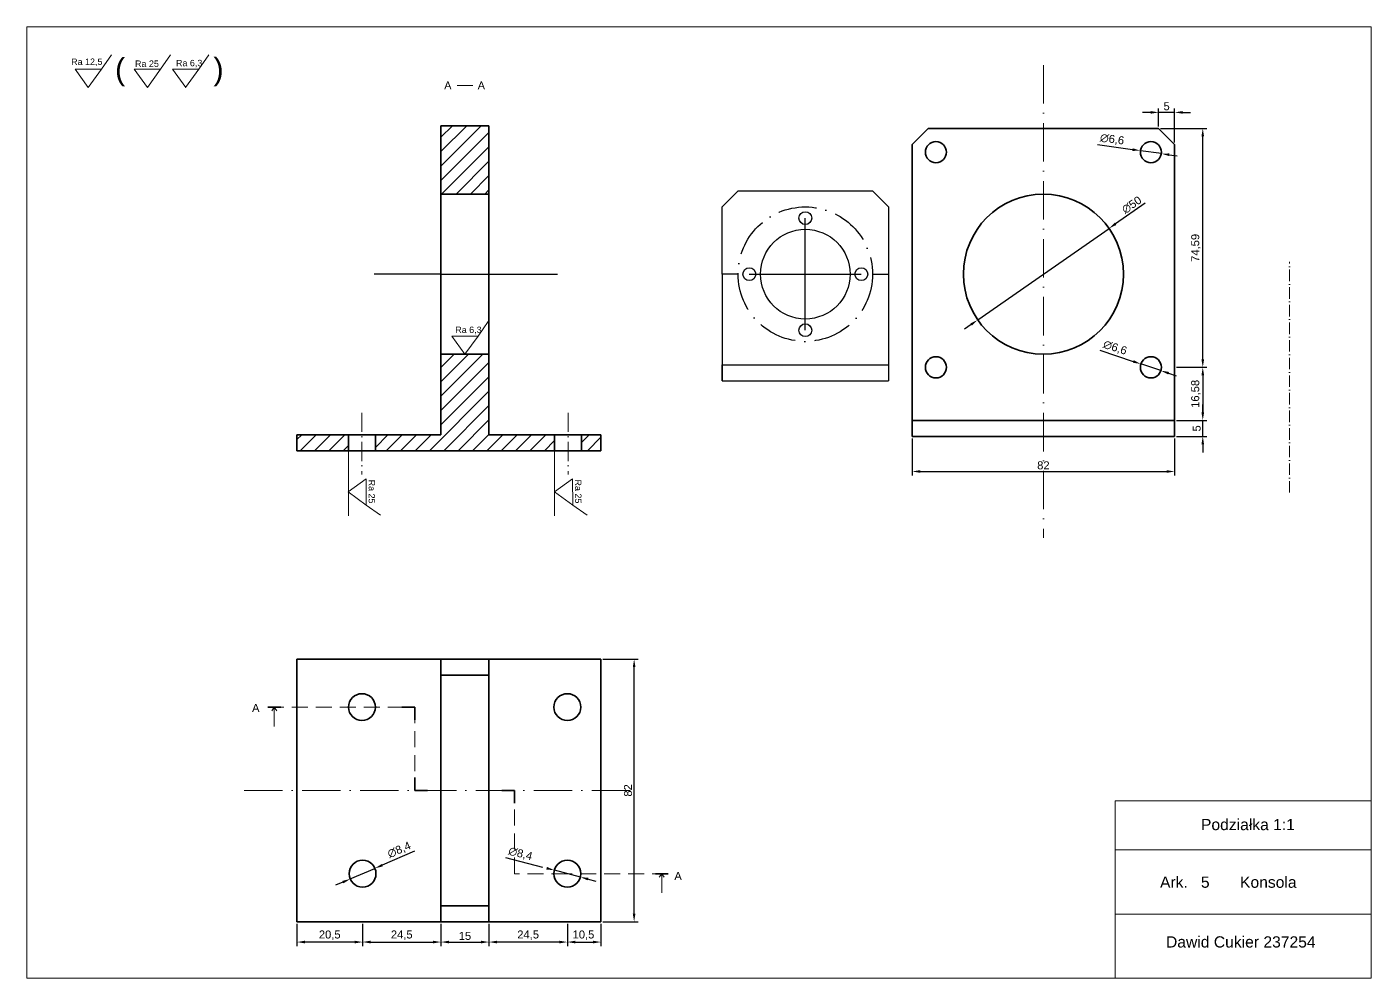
# Model space of a CAD drawing. Header units: millimetres. Extents: x -29 to 3384, y -388 to 1226.
# Drawn here: x 1588.9 to 2008.9, y 316.1 to 613.1 of the extents above; entities that cross this region are included whole.
import ezdxf

# ---------------------------------------------------------------- set-up
doc = ezdxf.new("R2010")
doc.units = ezdxf.units.MM
doc.linetypes.add('ACAD_ISO10W100', pattern=[18, 12, -3, 0, -3])
doc.linetypes.add('GESTRICHELT', pattern=[0.75, 0.5, -0.25])
for name, color, linetype in [('konslola', 7, 'Continuous'), ('miary', 7, 'Continuous'), ('rama', 7, 'Continuous'), ('wymiary', 7, 'Continuous')]:
    doc.layers.add(name, color=color, linetype=linetype)
doc.styles.get("Standard").update_dxf_attribs({"font": 'arial.ttf'})
doc.dimstyles.new('ISO-25', dxfattribs={"dimtxt": 2.5, "dimasz": 2.5, "dimexe": 1.25, "dimexo": 0.625, "dimtad": 1, "dimtxsty": 'Standard', "dimcen": 2.5, "dimadec": 0, "dimazin": 0, "dimtfac": 1, "dimtmove": 0, "dimatfit": 3, "dimfxl": 1, "dimarcsym": 0})

# ---------------------------------------------------------------- blocks, each defined once
blk = doc.blocks.new('*D161')
at = {"layer": 'Defpoints', "color": 0, "linetype": 'ACAD_ISO10W100', "transparency": 16777216}
for p in [(1697.62, 350.34), (1689.91, 347.02)]:
    blk.add_point(p, dxfattribs=at)
at = {"layer": 'konslola', "color": 0, "linetype": 'ACAD_ISO10W100', "lineweight": -2, "transparency": 16777216}
for p, q in [((1710.03, 355.69), (1699.92, 351.33)), ((1689.91, 347.02), (1697.62, 350.34)), ((1687.61, 346.03), (1685.32, 345.04))]:
    blk.add_line(p, q, dxfattribs=at)
at = {"layer": 'konslola', "color": 0, "linetype": 'ACAD_ISO10W100', "transparency": 16777216}
for points in [[(1699.75, 351.71), (1700.08, 350.95), (1697.62, 350.34)], [(1687.45, 346.41), (1687.78, 345.64), (1689.91, 347.02)]]:
    blk.add_solid(points, dxfattribs=at)
at = {"layer": 'konslola', "color": 0, "linetype": 'ACAD_ISO10W100', "lineweight": 18, "transparency": 16777216, "insert": (1705.26, 356), "char_height": 2.5, "attachment_point": 5, "rotation": 23.3173}
blk.add_mtext('∅8,4', dxfattribs=at)
blk = doc.blocks.new('*D162')
at = {"layer": 'Defpoints', "color": 0, "linetype": 'ACAD_ISO10W100', "transparency": 16777216}
for p in [(1753.7, 349.75), (1761.82, 347.61)]:
    blk.add_point(p, dxfattribs=at)
at = {"layer": 'konslola', "color": 0, "linetype": 'ACAD_ISO10W100', "lineweight": -2, "transparency": 16777216}
for p, q in [((1738.4, 353.78), (1751.28, 350.38)), ((1761.82, 347.61), (1753.7, 349.75)), ((1764.24, 346.97), (1766.66, 346.34))]:
    blk.add_line(p, q, dxfattribs=at)
at = {"layer": 'konslola', "color": 0, "linetype": 'ACAD_ISO10W100', "transparency": 16777216}
for points in [[(1751.39, 350.79), (1751.18, 349.98), (1753.7, 349.75)], [(1764.35, 347.38), (1764.13, 346.57), (1761.82, 347.61)]]:
    blk.add_solid(points, dxfattribs=at)
at = {"layer": 'konslola', "color": 0, "linetype": 'ACAD_ISO10W100', "lineweight": 18, "transparency": 16777216, "insert": (1743.07, 354.79), "char_height": 2.5, "attachment_point": 5, "rotation": 345.2547}
blk.add_mtext('∅8,4', dxfattribs=at)
blk = doc.blocks.new('*D163')
at = {"layer": 'Defpoints', "color": 0, "linetype": 'Continuous', "transparency": 16777216}
for p in [(1768.26, 415.68), (1778.62, 415.68), (1768.26, 333.68)]:
    blk.add_point(p, dxfattribs=at)
at = {"layer": 'konslola', "color": 0, "linetype": 'Continuous', "lineweight": -2, "transparency": 16777216}
for p, q in [((1768.89, 415.68), (1779.87, 415.68)), ((1778.62, 336.18), (1778.62, 413.18)), ((1768.89, 333.68), (1779.87, 333.68))]:
    blk.add_line(p, q, dxfattribs=at)
at = {"layer": 'konslola', "color": 0, "linetype": 'Continuous', "transparency": 16777216}
for points in [[(1778.2, 413.18), (1779.03, 413.18), (1778.62, 415.68)], [(1778.2, 336.18), (1779.03, 336.18), (1778.62, 333.68)]]:
    blk.add_solid(points, dxfattribs=at)
at = {"layer": 'konslola', "color": 0, "linetype": 'Continuous', "lineweight": 18, "transparency": 16777216, "insert": (1776.71, 374.68), "char_height": 2.5, "attachment_point": 5, "rotation": 90}
blk.add_mtext('82', dxfattribs=at)
blk = doc.blocks.new('*D164')
at = {"layer": 'Defpoints', "color": 0, "linetype": 'Continuous', "transparency": 16777216}
for p in [(1942.49, 586.38), (1942.49, 581.37), (1947.49, 576.37)]:
    blk.add_point(p, dxfattribs=at)
at = {"layer": 'konslola', "color": 0, "linetype": 'Continuous', "lineweight": -2, "transparency": 16777216}
for p, q in [((1939.99, 586.38), (1937.49, 586.38)), ((1942.49, 582), (1942.49, 587.63)), ((1947.49, 586.38), (1942.49, 586.38)), ((1947.49, 577), (1947.49, 587.63)), ((1949.99, 586.38), (1952.49, 586.38))]:
    blk.add_line(p, q, dxfattribs=at)
at = {"layer": 'konslola', "color": 0, "linetype": 'Continuous', "transparency": 16777216}
for points in [[(1939.99, 586.8), (1939.99, 585.96), (1942.49, 586.38)], [(1949.99, 586.8), (1949.99, 585.96), (1947.49, 586.38)]]:
    blk.add_solid(points, dxfattribs=at)
at = {"layer": 'konslola', "color": 0, "linetype": 'Continuous', "lineweight": 18, "transparency": 16777216, "insert": (1944.99, 588.28), "char_height": 2.5, "attachment_point": 5}
blk.add_mtext('5', dxfattribs=at)
blk = doc.blocks.new('*D158')
at = {"layer": 'Defpoints', "color": 0, "linetype": 'Continuous', "transparency": 16777216}
for p in [(1936.95, 507.83), (1943.21, 505.74)]:
    blk.add_point(p, dxfattribs=at)
at = {"layer": 'konslola', "color": 0, "linetype": 'Continuous', "lineweight": -2, "transparency": 16777216}
for p, q in [((1924.12, 512.1), (1934.58, 508.62)), ((1943.21, 505.74), (1936.95, 507.83)), ((1945.58, 504.95), (1947.96, 504.16))]:
    blk.add_line(p, q, dxfattribs=at)
at = {"layer": 'konslola', "color": 0, "linetype": 'Continuous', "transparency": 16777216}
for points in [[(1934.71, 509.01), (1934.45, 508.22), (1936.95, 507.83)], [(1945.72, 505.35), (1945.45, 504.56), (1943.21, 505.74)]]:
    blk.add_solid(points, dxfattribs=at)
at = {"layer": 'konslola', "color": 0, "linetype": 'Continuous', "lineweight": 18, "transparency": 16777216, "insert": (1928.85, 512.81), "char_height": 2.5, "attachment_point": 5, "rotation": 341.5764}
blk.add_mtext('∅6,6', dxfattribs=at)
blk = doc.blocks.new('*D159')
at = {"layer": 'Defpoints', "color": 0, "linetype": 'Continuous', "transparency": 16777216}
for p in [(1936.81, 574.42), (1943.35, 573.5)]:
    blk.add_point(p, dxfattribs=at)
at = {"layer": 'konslola', "color": 0, "linetype": 'Continuous', "lineweight": -2, "transparency": 16777216}
for p, q in [((1923.43, 576.31), (1934.34, 574.77)), ((1943.35, 573.5), (1936.81, 574.42)), ((1945.82, 573.15), (1948.3, 572.8))]:
    blk.add_line(p, q, dxfattribs=at)
at = {"layer": 'konslola', "color": 0, "linetype": 'Continuous', "transparency": 16777216}
for points in [[(1934.4, 575.18), (1934.28, 574.36), (1936.81, 574.42)], [(1945.88, 573.56), (1945.77, 572.74), (1943.35, 573.5)]]:
    blk.add_solid(points, dxfattribs=at)
at = {"layer": 'konslola', "color": 0, "linetype": 'Continuous', "lineweight": 18, "transparency": 16777216, "insert": (1927.95, 577.86), "char_height": 2.5, "attachment_point": 5, "rotation": 351.9755}
blk.add_mtext('∅6,6', dxfattribs=at)
blk = doc.blocks.new('*D160')
at = {"layer": 'Defpoints', "color": 0, "linetype": 'Continuous', "transparency": 16777216}
for p in [(1927.01, 550.16), (1885.98, 521.58)]:
    blk.add_point(p, dxfattribs=at)
at = {"layer": 'konslola', "color": 0, "linetype": 'Continuous', "lineweight": -2, "transparency": 16777216}
for p, q in [((1938.3, 558.02), (1929.06, 551.59)), ((1885.98, 521.58), (1927.01, 550.16)), ((1883.93, 520.15), (1881.88, 518.72))]:
    blk.add_line(p, q, dxfattribs=at)
at = {"layer": 'konslola', "color": 0, "linetype": 'Continuous', "transparency": 16777216}
for points in [[(1928.82, 551.93), (1929.3, 551.24), (1927.01, 550.16)], [(1883.69, 520.49), (1884.17, 519.81), (1885.98, 521.58)]]:
    blk.add_solid(points, dxfattribs=at)
at = {"layer": 'konslola', "color": 0, "linetype": 'Continuous', "lineweight": 18, "transparency": 16777216, "insert": (1934.08, 557.49), "char_height": 2.5, "attachment_point": 5, "rotation": 34.8568}
blk.add_mtext('∅50', dxfattribs=at)
blk = doc.blocks.new('*D165')
at = {"layer": 'Defpoints', "color": 0, "linetype": 'Continuous', "transparency": 16777216}
for p in [(1757.76, 333.68), (1768.26, 333.68), (1768.26, 327.33)]:
    blk.add_point(p, dxfattribs=at)
at = {"layer": 'wymiary', "color": 0, "linetype": 'Continuous', "lineweight": -2, "transparency": 16777216}
for p, q in [((1757.76, 333.05), (1757.76, 326.08)), ((1768.26, 333.05), (1768.26, 326.08)), ((1760.26, 327.33), (1765.76, 327.33))]:
    blk.add_line(p, q, dxfattribs=at)
at = {"layer": 'wymiary', "color": 0, "linetype": 'Continuous', "transparency": 16777216}
for points in [[(1760.26, 327.75), (1760.26, 326.91), (1757.76, 327.33)], [(1765.76, 327.75), (1765.76, 326.91), (1768.26, 327.33)]]:
    blk.add_solid(points, dxfattribs=at)
at = {"layer": 'wymiary', "color": 0, "linetype": 'Continuous', "lineweight": 18, "transparency": 16777216, "insert": (1762.79, 329.46), "char_height": 2.5, "attachment_point": 5}
blk.add_mtext('10,5', dxfattribs=at)
blk = doc.blocks.new('*D166')
at = {"layer": 'Defpoints', "color": 0, "linetype": 'Continuous', "transparency": 16777216}
for p in [(1718.26, 333.68), (1733.26, 333.68), (1733.26, 327.33)]:
    blk.add_point(p, dxfattribs=at)
at = {"layer": 'wymiary', "color": 0, "linetype": 'Continuous', "lineweight": -2, "transparency": 16777216}
for p, q in [((1718.26, 333.05), (1718.26, 326.08)), ((1733.26, 333.05), (1733.26, 326.08)), ((1720.76, 327.33), (1730.76, 327.33))]:
    blk.add_line(p, q, dxfattribs=at)
at = {"layer": 'wymiary', "color": 0, "linetype": 'Continuous', "transparency": 16777216}
for points in [[(1720.76, 327.75), (1720.76, 326.91), (1718.26, 327.33)], [(1730.76, 327.75), (1730.76, 326.91), (1733.26, 327.33)]]:
    blk.add_solid(points, dxfattribs=at)
at = {"layer": 'wymiary', "color": 0, "linetype": 'Continuous', "lineweight": 18, "transparency": 16777216, "insert": (1725.76, 329.23), "char_height": 2.5, "attachment_point": 5}
blk.add_mtext('15', dxfattribs=at)
blk = doc.blocks.new('*D167')
at = {"layer": 'Defpoints', "color": 0, "linetype": 'Continuous', "transparency": 16777216}
for p in [(1733.26, 333.68), (1757.76, 333.68), (1733.26, 327.33)]:
    blk.add_point(p, dxfattribs=at)
at = {"layer": 'wymiary', "color": 0, "linetype": 'Continuous', "lineweight": -2, "transparency": 16777216}
for p, q in [((1733.26, 333.05), (1733.26, 326.08)), ((1757.76, 333.05), (1757.76, 326.08)), ((1755.26, 327.33), (1735.76, 327.33))]:
    blk.add_line(p, q, dxfattribs=at)
at = {"layer": 'wymiary', "color": 0, "linetype": 'Continuous', "transparency": 16777216}
for points in [[(1735.76, 327.75), (1735.76, 326.91), (1733.26, 327.33)], [(1755.26, 327.75), (1755.26, 326.91), (1757.76, 327.33)]]:
    blk.add_solid(points, dxfattribs=at)
at = {"layer": 'wymiary', "color": 0, "linetype": 'Continuous', "lineweight": 18, "transparency": 16777216, "insert": (1745.51, 329.46), "char_height": 2.5, "attachment_point": 5}
blk.add_mtext('24,5', dxfattribs=at)
blk = doc.blocks.new('*D168')
at = {"layer": 'Defpoints', "color": 0, "linetype": 'Continuous', "transparency": 16777216}
for p in [(1947.49, 506.78), (1947.49, 490.21), (1956.29, 490.21)]:
    blk.add_point(p, dxfattribs=at)
at = {"layer": 'konslola', "color": 0, "linetype": 'Continuous', "lineweight": -2, "transparency": 16777216}
for p, q in [((1948.12, 506.78), (1957.54, 506.78)), ((1956.29, 504.28), (1956.29, 492.71)), ((1948.12, 490.21), (1957.54, 490.21))]:
    blk.add_line(p, q, dxfattribs=at)
at = {"layer": 'konslola', "color": 0, "linetype": 'Continuous', "transparency": 16777216}
for points in [[(1955.87, 504.28), (1956.7, 504.28), (1956.29, 506.78)], [(1955.87, 492.71), (1956.7, 492.71), (1956.29, 490.21)]]:
    blk.add_solid(points, dxfattribs=at)
at = {"layer": 'konslola', "color": 0, "linetype": 'Continuous', "lineweight": 18, "transparency": 16777216, "insert": (1954.16, 498.5), "char_height": 2.5, "attachment_point": 5, "rotation": 90}
blk.add_mtext('16,58', dxfattribs=at)
blk = doc.blocks.new('*D169')
at = {"layer": 'Defpoints', "color": 0, "linetype": 'Continuous', "transparency": 16777216}
for p in [(1942.49, 581.37), (1956.29, 581.37), (1956.29, 506.78)]:
    blk.add_point(p, dxfattribs=at)
at = {"layer": 'konslola', "color": 0, "linetype": 'Continuous', "lineweight": -2, "transparency": 16777216}
for p, q in [((1943.12, 581.37), (1957.54, 581.37)), ((1956.29, 509.28), (1956.29, 578.87)), ((1956.91, 506.78), (1957.54, 506.78))]:
    blk.add_line(p, q, dxfattribs=at)
at = {"layer": 'konslola', "color": 0, "linetype": 'Continuous', "transparency": 16777216}
for points in [[(1955.87, 578.87), (1956.7, 578.87), (1956.29, 581.37)], [(1955.87, 509.28), (1956.7, 509.28), (1956.29, 506.78)]]:
    blk.add_solid(points, dxfattribs=at)
at = {"layer": 'konslola', "color": 0, "linetype": 'Continuous', "lineweight": 18, "transparency": 16777216, "insert": (1954.16, 544.08), "char_height": 2.5, "attachment_point": 5, "rotation": 90}
blk.add_mtext('74,59', dxfattribs=at)
blk = doc.blocks.new('*D170')
at = {"layer": 'Defpoints', "color": 0, "linetype": 'Continuous', "transparency": 16777216}
for p in [(1693.76, 333.68), (1718.26, 333.68), (1718.26, 327.33)]:
    blk.add_point(p, dxfattribs=at)
at = {"layer": 'rama', "color": 0, "linetype": 'Continuous', "lineweight": -2, "transparency": 16777216}
for p, q in [((1693.76, 333.05), (1693.76, 326.08)), ((1718.26, 333.05), (1718.26, 326.08)), ((1696.26, 327.33), (1715.76, 327.33))]:
    blk.add_line(p, q, dxfattribs=at)
at = {"layer": 'rama', "color": 0, "linetype": 'Continuous', "transparency": 16777216}
for points in [[(1696.26, 327.75), (1696.26, 326.91), (1693.76, 327.33)], [(1715.76, 327.75), (1715.76, 326.91), (1718.26, 327.33)]]:
    blk.add_solid(points, dxfattribs=at)
at = {"layer": 'rama', "color": 0, "linetype": 'Continuous', "lineweight": 18, "transparency": 16777216, "insert": (1706.01, 329.46), "char_height": 2.5, "attachment_point": 5}
blk.add_mtext('24,5', dxfattribs=at)
blk = doc.blocks.new('*D171')
at = {"layer": 'Defpoints', "color": 0, "linetype": 'Continuous', "transparency": 16777216}
for p in [(1865.49, 485.21), (1947.49, 485.21), (1947.49, 474.26)]:
    blk.add_point(p, dxfattribs=at)
at = {"layer": 'rama', "color": 0, "linetype": 'Continuous', "lineweight": -2, "transparency": 16777216}
for p, q in [((1865.49, 484.58), (1865.49, 473.01)), ((1947.49, 484.58), (1947.49, 473.01)), ((1867.99, 474.26), (1944.99, 474.26))]:
    blk.add_line(p, q, dxfattribs=at)
at = {"layer": 'rama', "color": 0, "linetype": 'Continuous', "transparency": 16777216}
for points in [[(1867.99, 474.67), (1867.99, 473.84), (1865.49, 474.26)], [(1944.99, 474.67), (1944.99, 473.84), (1947.49, 474.26)]]:
    blk.add_solid(points, dxfattribs=at)
at = {"layer": 'rama', "color": 0, "linetype": 'Continuous', "lineweight": 18, "transparency": 16777216, "insert": (1906.49, 476.16), "char_height": 2.5, "attachment_point": 5}
blk.add_mtext('82', dxfattribs=at)
blk = doc.blocks.new('*D172')
at = {"layer": 'Defpoints', "color": 0, "linetype": 'Continuous', "transparency": 16777216}
for p in [(1947.49, 490.21), (1956.29, 490.21), (1947.49, 485.21)]:
    blk.add_point(p, dxfattribs=at)
at = {"layer": 'rama', "color": 0, "linetype": 'Continuous', "lineweight": -2, "transparency": 16777216}
for p, q in [((1956.29, 492.71), (1956.29, 495.21)), ((1948.12, 490.21), (1957.54, 490.21)), ((1956.29, 485.21), (1956.29, 490.21)), ((1948.12, 485.21), (1957.54, 485.21)), ((1956.29, 482.71), (1956.29, 480.21))]:
    blk.add_line(p, q, dxfattribs=at)
at = {"layer": 'rama', "color": 0, "linetype": 'Continuous', "transparency": 16777216}
for points in [[(1955.87, 492.71), (1956.7, 492.71), (1956.29, 490.21)], [(1955.87, 482.71), (1956.7, 482.71), (1956.29, 485.21)]]:
    blk.add_solid(points, dxfattribs=at)
at = {"layer": 'rama', "color": 0, "linetype": 'Continuous', "lineweight": 18, "transparency": 16777216, "insert": (1954.39, 487.71), "char_height": 2.5, "attachment_point": 5, "rotation": 90}
blk.add_mtext('5', dxfattribs=at)
blk = doc.blocks.new('*D173')
at = {"layer": 'Defpoints', "color": 0, "linetype": 'Continuous', "transparency": 16777216}
for p in [(1673.26, 333.68), (1693.76, 333.68), (1673.26, 327.33)]:
    blk.add_point(p, dxfattribs=at)
at = {"layer": 'rama', "color": 0, "linetype": 'Continuous', "lineweight": -2, "transparency": 16777216}
for p, q in [((1673.26, 333.05), (1673.26, 326.08)), ((1693.76, 333.05), (1693.76, 326.08)), ((1691.26, 327.33), (1675.76, 327.33))]:
    blk.add_line(p, q, dxfattribs=at)
at = {"layer": 'rama', "color": 0, "linetype": 'Continuous', "transparency": 16777216}
for points in [[(1675.76, 327.75), (1675.76, 326.91), (1673.26, 327.33)], [(1691.26, 327.75), (1691.26, 326.91), (1693.76, 327.33)]]:
    blk.add_solid(points, dxfattribs=at)
at = {"layer": 'rama', "color": 0, "linetype": 'Continuous', "lineweight": 18, "transparency": 16777216, "insert": (1683.51, 329.46), "char_height": 2.5, "attachment_point": 5}
blk.add_mtext('20,5', dxfattribs=at)

msp = doc.modelspace()

# ---------------------------------------------------------------- hatches: boundary and pattern name
at = {"layer": 'rama', "linetype": 'Continuous', "lineweight": 18}
h = msp.add_hatch(dxfattribs=at)
h.set_pattern_fill('ANSI31', color=256, angle=180)
h.set_pattern_definition([(225, (2013.6623, 267.846), (2.245064, -2.245064), [])])
h.paths.add_polyline_path([(1733.26479, 500.20744), (1733.26479, 510.86896), (1718.26479, 510.86896), (1718.26479, 500.20744), (1718.26479, 490.20744), (1718.26479, 485.70744), (1697.76479, 485.70744), (1697.76479, 480.70744), (1753.76154, 480.70744), (1753.76154, 485.70744), (1733.26479, 485.70744), (1733.26479, 490.20744)])
h.paths.add_polyline_path([(1768.26479, 485.70744), (1762.16154, 485.70744), (1762.16154, 480.70744), (1768.26479, 480.70744)])
h.paths.add_polyline_path([(1733.26479, 582.20744), (1718.26479, 582.20744), (1718.26479, 566.20744), (1718.26479, 560.86896), (1733.26479, 560.86896), (1733.26479, 566.20744)])
h = msp.add_hatch(dxfattribs=at)
h.set_pattern_fill('ANSI31', color=256, angle=180)
h.set_pattern_definition([(225, (2013.6623, 263.346), (2.245064, -2.245064), [])])
h.paths.add_polyline_path([(1683.26479, 480.70744), (1689.36479, 480.70744), (1689.36479, 485.70744), (1683.26479, 485.70744), (1673.26479, 485.70744), (1673.26479, 480.70744)])

# ---------------------------------------------------------------- linework, layer by layer
for p, q in [((1811.10571, 561.86896), (1853.10571, 561.86896)), ((1811.10571, 561.86896), (1811.10571, 561.86896)), ((1853.10571, 561.86896), (1853.10571, 561.86896)), ((1806.10571, 535.86896), (1806.10571, 556.86896)), ((1858.10571, 556.86896), (1858.10571, 535.86896)), ((1832.10571, 518.36896), (1832.10571, 553.36896)), ((1718.26479, 535.86896), (1697.36529, 535.86896)), ((1718.26479, 535.86896), (1718.26479, 535.86896)), ((1718.26479, 535.86896), (1754.63877, 535.86896)), ((1811.10571, 535.86896), (1806.10571, 535.86896)), ((1806.10571, 535.86896), (1806.10571, 502.57717)), ((1811.10571, 535.86896), (1811.10571, 535.86896)), ((1814.60571, 535.86896), (1849.60571, 535.86896)), ((1853.10571, 535.86896), (1853.10571, 535.86896)), ((1853.10571, 535.86896), (1858.10571, 535.86896)), ((1858.10571, 535.86896), (1858.10571, 502.57717)), ((1806.10571, 502.57717), (1806.10571, 507.57717)), ((1806.10571, 507.57717), (1858.10571, 507.57717)), ((1806.10571, 502.57717), (1858.10571, 502.57717))]:
    msp.add_line(p, q)
at = {"linetype": 'ACAD_ISO10W100'}
msp.add_circle((1832.10571, 535.86896), 21, dxfattribs=at)
for centre, radius in [((1832.10571, 553.36896), 2), ((1832.10571, 535.86896), 14), ((1814.60571, 535.86896), 2), ((1849.60571, 535.86896), 2), ((1832.10571, 518.36896), 2)]:
    msp.add_circle(centre, radius)
at = {"layer": 'konslola', "lineweight": 18}
for p, q in [((2008.88704, 613.07447), (1588.88704, 613.07447)), ((1588.88704, 613.07447), (1588.88704, 316.07447)), ((2008.88704, 316.07447), (2008.88704, 613.07447)), ((1588.88704, 316.07447), (2008.88704, 316.07447))]:
    msp.add_line(p, q, dxfattribs=at)
at = {"layer": 'konslola', "linetype": 'ACAD_ISO10W100', "lineweight": 18}
for p, q in [((1906.49344, 601.14435), (1906.49344, 453.56755)), ((1656.77003, 374.67919), (1779.70739, 374.67919))]:
    msp.add_line(p, q, dxfattribs=at)
at = {"layer": 'konslola', "lineweight": 35}
for p, q in [((1718.26479, 566.20744), (1718.26479, 582.20744)), ((1733.26479, 582.20744), (1718.26479, 582.20744)), ((1733.26479, 566.20744), (1733.26479, 582.20744)), ((1733.26479, 582.20744), (1733.26479, 577.20744)), ((1865.49344, 576.37246), (1870.49344, 581.37246)), ((1942.49344, 581.37246), (1870.49344, 581.37246)), ((1942.49344, 581.37246), (1947.49344, 576.37246)), ((1865.49344, 576.37246), (1865.49344, 499.37246)), ((1947.49344, 540.37246), (1947.49344, 576.37246)), ((1718.26479, 516.20744), (1718.26479, 566.20744)), ((1733.26479, 516.20744), (1733.26479, 566.20744)), ((1947.49344, 499.37246), (1947.49344, 540.37246)), ((1718.26479, 516.20744), (1718.26479, 500.20744)), ((1733.26479, 516.20744), (1733.26479, 516.20744)), ((1733.26479, 516.20744), (1733.26479, 500.20744)), ((1683.26479, 485.70744), (1718.26479, 485.70744)), ((1733.26479, 485.70744), (1768.26479, 485.70744)), ((1761.76154, 485.70744), (1753.76154, 485.70744)), ((1733.26479, 415.67919), (1718.26479, 415.67919)), ((1718.26479, 415.67919), (1718.26479, 333.67919)), ((1733.26479, 333.67919), (1733.26479, 415.67919)), ((1733.26479, 415.67919), (1768.26479, 415.67919)), ((1733.26479, 415.67919), (1733.26479, 410.67919)), ((1768.26479, 415.67919), (1768.26479, 339.6713)), ((1733.26479, 410.67919), (1718.26479, 410.67919)), ((1733.26479, 338.67919), (1718.26479, 338.67919)), ((1733.26479, 333.67919), (1733.26479, 338.67919)), ((1768.26479, 339.6713), (1768.26479, 333.67919)), ((1733.26479, 333.67919), (1768.26479, 333.67919))]:
    msp.add_line(p, q, dxfattribs=at)
at = {"layer": 'konslola', "linetype": 'Continuous', "lineweight": 18}
for p, q in [((1947.49344, 576.37246), (1942.49344, 581.37246)), ((1806.10571, 556.86896), (1811.10571, 561.86896)), ((1858.10571, 556.86896), (1853.10571, 561.86896))]:
    msp.add_line(p, q, dxfattribs=at)
at = {"layer": 'konslola', "linetype": 'Continuous', "lineweight": 35}
for p, q in [((1718.26479, 500.20744), (1718.26479, 490.20744)), ((1733.26479, 500.20744), (1733.26479, 490.20744)), ((1865.49344, 499.37246), (1865.49344, 489.37246)), ((1947.49344, 499.37246), (1947.49344, 489.37246)), ((1865.49344, 490.20744), (1947.49344, 490.20744))]:
    msp.add_line(p, q, dxfattribs=at)
at = {"layer": 'konslola', "lineweight": 35}
for centre, radius in [((1872.90586, 573.96003), 3.3), ((1940.08101, 573.96003), 3.3), ((1906.49344, 535.86896), 25), ((1872.90586, 506.78489), 3.3), ((1940.08101, 506.78489), 3.3)]:
    msp.add_circle(centre, radius, dxfattribs=at)
at = {"layer": 'konslola', "linetype": 'Continuous', "lineweight": 35}
for centre in [(1693.56479, 400.67919), (1757.76154, 400.67919), (1693.76479, 348.67919), (1757.76154, 348.67919)]:
    msp.add_circle(centre, 4.2, dxfattribs=at)
at = {"layer": 'miary', "linetype": 'Continuous', "lineweight": 5}
for p, q in [((1612.1502, 599.84217), (1615.30682, 604.3503)), ((1630.64878, 599.84217), (1633.8054, 604.3503)), ((1630.64878, 599.84217), (1633.8054, 604.3503)), ((1642.60664, 599.84217), (1645.76326, 604.3503)), ((1612.1502, 599.84217), (1603.9422, 599.84217)), ((1608.0462, 594.15843), (1603.9422, 599.84217)), ((1608.02362, 594.18969), (1612.1502, 599.84217)), ((1630.64878, 599.84217), (1622.44078, 599.84217)), ((1626.54478, 594.15843), (1622.44078, 599.84217)), ((1630.64878, 599.84217), (1622.44078, 599.84217)), ((1626.54478, 594.15843), (1622.44078, 599.84217)), ((1626.52221, 594.18969), (1630.64878, 599.84217)), ((1626.52221, 594.18969), (1630.64878, 599.84217)), ((1642.60664, 599.84217), (1634.39864, 599.84217)), ((1638.50264, 594.15843), (1634.39864, 599.84217)), ((1638.48007, 594.18969), (1642.60664, 599.84217)), ((1729.86879, 516.5527), (1733.02542, 521.06083)), ((1729.86879, 516.5527), (1721.66079, 516.5527)), ((1725.76479, 510.86896), (1721.66079, 516.5527)), ((1725.74222, 510.90022), (1729.86879, 516.5527)), ((1689.24235, 467.85884), (1694.93522, 471.95017)), ((1689.24235, 467.85884), (1694.93522, 471.95017)), ((1694.91695, 463.74219), (1694.93522, 471.95017)), ((1694.91695, 463.74219), (1694.93522, 471.95017)), ((1753.73038, 467.85863), (1759.3963, 471.9872)), ((1753.73038, 467.85863), (1759.3963, 471.9872)), ((1759.43184, 463.77928), (1759.3963, 471.9872)), ((1759.43184, 463.77928), (1759.3963, 471.9872)), ((1689.27367, 467.88134), (1694.91695, 463.74219)), ((1689.27367, 467.88134), (1694.91695, 463.74219)), ((1753.76154, 467.88134), (1759.43184, 463.77928)), ((1753.76154, 467.88134), (1759.43184, 463.77928)), ((1694.91695, 463.74219), (1699.41803, 460.57554)), ((1694.91695, 463.74219), (1699.41803, 460.57554)), ((1759.43184, 463.77928), (1763.95358, 460.6422)), ((1759.43184, 463.77928), (1763.95358, 460.6422))]:
    msp.add_line(p, q, dxfattribs=at)
at = {"layer": 'rama', "linetype": 'Continuous', "lineweight": 18}
for p, q in [((1723.27872, 594.82039), (1728.25087, 594.82039)), ((1689.36479, 460.38002), (1689.36479, 480.70744)), ((1753.76154, 480.70744), (1753.76154, 460.38002)), ((1666.18138, 400.67919), (1665.40652, 399.57257)), ((1666.18138, 400.67919), (1666.18138, 394.67919)), ((1666.18138, 400.67919), (1666.95625, 399.57257)), ((1928.88704, 356.07447), (1928.88704, 371.47045)), ((1928.88704, 371.47045), (2008.88704, 371.47045)), ((2008.88704, 356.07447), (1928.88704, 356.07447)), ((1928.88704, 356.07447), (1928.88704, 316.07447)), ((2008.88704, 316.07447), (2008.88704, 356.07447)), ((1787.24998, 348.67919), (1786.47512, 347.57257)), ((1787.24998, 348.67919), (1787.24998, 342.67919)), ((1787.24998, 348.67919), (1787.24998, 342.67919)), ((1787.24998, 348.67919), (1788.02484, 347.57257)), ((1928.88704, 336.07447), (2008.88704, 336.07447)), ((1693.56479, 333.67919), (1718.26479, 333.67919))]:
    msp.add_line(p, q, dxfattribs=at)
at = {"layer": 'rama', "linetype": 'Continuous', "lineweight": 35}
for p, q in [((1718.26479, 560.86896), (1733.26479, 560.86896)), ((1718.26479, 510.86896), (1733.26479, 510.86896)), ((1718.26479, 490.20744), (1718.26479, 485.70744)), ((1733.26479, 490.20744), (1733.26479, 485.70744)), ((1865.49344, 489.37246), (1865.49344, 485.20744)), ((1947.49344, 489.37246), (1947.49344, 485.20744)), ((1683.26479, 485.70744), (1673.26479, 485.70744)), ((1673.26479, 485.70744), (1673.26479, 480.70744)), ((1689.36479, 485.70744), (1683.26479, 485.70744)), ((1689.36479, 480.70744), (1689.36479, 485.70744)), ((1718.26479, 485.70744), (1697.76479, 485.70744)), ((1697.76479, 485.70744), (1697.76479, 480.70744)), ((1753.76154, 485.70744), (1762.16154, 485.70744)), ((1753.76154, 480.70744), (1753.76154, 485.70744)), ((1762.16154, 485.70744), (1762.16154, 480.70744)), ((1768.26479, 485.70744), (1768.26479, 480.70744)), ((1865.49344, 485.20744), (1947.49344, 485.20744)), ((1673.26479, 480.70744), (1683.26479, 480.70744)), ((1683.26479, 480.70744), (1768.26479, 480.70744)), ((1697.76479, 480.70744), (1689.36479, 480.70744)), ((1762.16154, 480.70744), (1753.76154, 480.70744)), ((1683.26479, 415.67919), (1673.26479, 415.67919)), ((1673.26479, 415.67919), (1673.26479, 333.67919)), ((1718.26479, 415.67919), (1683.26479, 415.67919)), ((1664.18138, 400.67919), (1668.18138, 400.67919)), ((1710.08566, 400.67919), (1706.08566, 400.67919)), ((1710.08566, 400.67919), (1710.08566, 396.67919)), ((1710.08566, 374.67919), (1710.08566, 378.67919)), ((1710.08566, 374.67919), (1714.08566, 374.67919)), ((1741.26154, 374.67919), (1737.26154, 374.67919)), ((1741.26154, 374.67919), (1741.26154, 370.67919)), ((1789.24998, 348.67919), (1785.24998, 348.67919)), ((1673.26479, 333.67919), (1683.26479, 333.67919)), ((1683.26479, 333.67919), (1733.26479, 333.67919))]:
    msp.add_line(p, q, dxfattribs=at)
at = {"layer": 'rama', "linetype": 'ACAD_ISO10W100', "lineweight": 18, "ltscale": 0.3}
msp.add_line((1983.35355, 467.67848), (1983.35355, 539.67794), dxfattribs=at)
at = {"layer": 'rama', "linetype": 'ACAD_ISO10W100', "lineweight": 18, "ltscale": 0.5}
for p, q in [((1693.56479, 492.60117), (1693.56479, 473.2878)), ((1757.96154, 492.60117), (1757.96154, 473.2878))]:
    msp.add_line(p, q, dxfattribs=at)
at = {"layer": 'rama', "linetype": 'GESTRICHELT', "lineweight": 18, "ltscale": 10}
for p, q in [((1664.18138, 400.67919), (1710.08566, 400.67919)), ((1710.08566, 400.67919), (1710.08566, 374.67919)), ((1741.26154, 348.67919), (1741.26154, 374.67919)), ((1757.76154, 348.67919), (1741.26154, 348.67919)), ((1789.24998, 348.67919), (1757.76154, 348.67919))]:
    msp.add_line(p, q, dxfattribs=at)

# ---------------------------------------------------------------- texts
at = {"layer": 'miary', "linetype": 'Continuous', "lineweight": 5, "attachment_point": 1}
for s, width, insert, char_height in [('{\\fArial|b0|i0|c238|p34;Ra 12,5}', 19.2734934, (1602.70616, 603.20056), 2.0014387), ('{\\fArial|b0|i0|c238|p34;(}', 37.6858285, (1616.43921, 603.35392), 6.8098276), ('{\\fArial|b0|i0|c238|p34;Ra 25}', 19.2734934, (1622.66773, 602.58904), 2.0014387), ('{\\fArial|b0|i0|c238|p34;Ra 6,3}', 19.2734934, (1635.46832, 602.7871), 2.0014387), ('{\\fArial|b0|i0|c238|p34;Ra 6,3}', 19.2734934, (1722.73048, 519.49763), 2.0014387)]:
    msp.add_mtext_dynamic_manual_height_columns(s, width=width, gutter_width=33.18629, heights=[0], dxfattribs=dict(at, insert=insert, char_height=char_height))
at = {"layer": 'miary', "linetype": 'Continuous', "lineweight": 9, "insert": (1647.19037, 603.37197), "char_height": 6.8098276, "attachment_point": 1}
msp.add_mtext_dynamic_manual_height_columns('{\\fArial|b0|i0|c238|p34;)}', width=28.4760126, gutter_width=33.18629, heights=[0], dxfattribs=at)
at = {"layer": 'miary', "linetype": 'Continuous', "lineweight": 5, "char_height": 2.0014387, "attachment_point": 1}
for insert, rotation in [((1697.68158, 471.7171), 269.8724315), ((1762.14413, 471.77214), 270.2480763)]:
    msp.add_mtext_dynamic_manual_height_columns('{\\fArial|b0|i0|c238|p34;Ra 25}', width=19.2734934, gutter_width=33.18629, heights=[0], dxfattribs=dict(at, insert=insert, rotation=rotation))
at = {"layer": 'rama', "linetype": 'Continuous', "lineweight": 18, "attachment_point": 1}
for s, width, insert, char_height in [('{\\fArial|b0|i0|c238|p34;\\PA}', 3.8741337, (1719.24789, 600.19892), 2.5), ('{\\fArial|b0|i0|c238|p34;\\PA}', 3.8741337, (1729.71919, 600.19892), 2.5), ('{\\fArial|b0|i0|c238|p34;\\PA}', 3.8741337, (1659.2402, 405.83663), 2.5), ('{\\fArial|b0|i0|c238|p34;Podziałka 1:1}', 60.1465637, (1955.72941, 365.77194), 3.5), ('{\\fArial|b0|i0|c238|p34;\\PA}', 3.8741337, (1791.18371, 353.37844), 2.5), ('{\\fArial|b0|i0|c238|p34;Ark.   5       Konsola}', 80, (1942.93835, 347.77473), 3.5), ('{\\fArial|b0|i0|c238|p34;Dawid Cukier 237254}', 61.2855907, (1944.79826, 329.12465), 3.5)]:
    msp.add_mtext_dynamic_manual_height_columns(s, width=width, gutter_width=12.5, heights=[0], dxfattribs=dict(at, insert=insert, char_height=char_height))

# ---------------------------------------------------------------- dimensions: what is measured, and where the dimension line sits
at = {"layer": 'konslola', "linetype": 'Continuous', "lineweight": 18}
dim = msp.add_linear_dim(base=(1942.49344, 586.37978), p1=(1947.49344, 576.37246), p2=(1942.49344, 581.37246), dimstyle='ISO-25', dxfattribs=at)
dim.commit()
dim.dimension.update_dxf_attribs({"geometry": '*D164', "text_midpoint": (1944.99344, 588.27609)})
for p1, p2, picture, middle in [((1943.3487, 573.49936), (1936.81332, 574.4207), '*D159', (1927.94679, 577.86044)), ((1943.21187, 505.74196), (1936.95015, 507.82782), '*D158', (1928.85014, 512.8115))]:
    dim = msp.add_diameter_dim_2p(p1=p1, p2=p2, dimstyle='ISO-25', dxfattribs=at)
    dim.commit()
    dim.dimension.update_dxf_attribs({"geometry": picture, "text_midpoint": middle})
for base, p1, p2, picture, middle in [((1956.28551, 581.37246), (1956.28551, 506.78489), (1942.49344, 581.37246), '*D169', (1954.15813, 544.07867)), ((1956.28551, 490.20744), (1947.49344, 506.78489), (1947.49344, 490.20744), '*D168', (1954.15813, 498.49616)), ((1778.61617, 415.67919), (1768.26479, 333.67919), (1768.26479, 415.67919), '*D163', (1776.71474, 374.67919))]:
    dim = msp.add_linear_dim(base=base, p1=p1, p2=p2, angle=90, dimstyle='ISO-25', dxfattribs=at)
    dim.commit()
    dim.dimension.update_dxf_attribs({"geometry": picture, "text_midpoint": middle})
dim = msp.add_diameter_dim_2p(p1=(1885.97887, 521.58076), p2=(1927.008, 550.15715), dimstyle='ISO-25', dxfattribs=at)
dim.commit()
dim.dimension.update_dxf_attribs({"geometry": '*D160', "text_midpoint": (1935.20726, 555.86786), "dimtype": 163})
at = {"layer": 'konslola', "linetype": 'ACAD_ISO10W100', "lineweight": 18}
dim = msp.add_diameter_dim_2p(p1=(1689.90782, 347.01674), p2=(1697.62177, 350.34165), dimstyle='ISO-25', dxfattribs=at)
dim.commit()
dim.dimension.update_dxf_attribs({"geometry": '*D161', "text_midpoint": (1705.26319, 355.99646)})
dim = msp.add_diameter_dim_2p(p1=(1761.82322, 347.6102), p2=(1753.69986, 349.74819), dimstyle='ISO-25', dxfattribs=at)
dim.commit()
dim.dimension.update_dxf_attribs({"geometry": '*D162', "text_midpoint": (1742.51478, 352.69199), "dimtype": 163})
at = {"layer": 'rama', "linetype": 'Continuous', "lineweight": 18}
dim = msp.add_linear_dim(base=(1956.28551, 490.20744), p1=(1947.49344, 485.20744), p2=(1947.49344, 490.20744), angle=90, dimstyle='ISO-25', dxfattribs=at)
dim.commit()
dim.dimension.update_dxf_attribs({"geometry": '*D172', "text_midpoint": (1954.3892, 487.70744)})
for base, p1, p2, picture, middle in [((1947.49344, 474.25555), (1865.49344, 485.20744), (1947.49344, 485.20744), '*D171', (1906.49344, 476.15698)), ((1673.26479, 327.3291), (1693.76479, 333.67919), (1673.26479, 333.67919), '*D173', (1683.51479, 329.45649)), ((1718.26479, 327.3291), (1693.76479, 333.67919), (1718.26479, 333.67919), '*D170', (1706.01479, 329.45649))]:
    dim = msp.add_linear_dim(base=base, p1=p1, p2=p2, dimstyle='ISO-25', dxfattribs=at)
    dim.commit()
    dim.dimension.update_dxf_attribs({"geometry": picture, "text_midpoint": middle})
at = {"layer": 'wymiary', "linetype": 'Continuous', "lineweight": 18}
for base, p1, p2, picture, middle in [((1733.26479, 327.3291), (1718.26479, 333.67919), (1733.26479, 333.67919), '*D166', (1725.76479, 327.3291)), ((1768.26479, 327.33047), (1757.76154, 333.67919), (1768.26479, 333.67919), '*D165', (1762.7895, 327.33047))]:
    dim = msp.add_linear_dim(base=base, p1=p1, p2=p2, dimstyle='ISO-25', dxfattribs=at)
    dim.commit()
    dim.dimension.update_dxf_attribs({"geometry": picture, "text_midpoint": middle, "dimtype": 160})
dim = msp.add_linear_dim(base=(1733.26479, 327.3291), p1=(1757.76154, 333.67919), p2=(1733.26479, 333.67919), dimstyle='ISO-25', dxfattribs=at)
dim.commit()
dim.dimension.update_dxf_attribs({"geometry": '*D167', "text_midpoint": (1745.51317, 329.45649)})

doc.saveas('drawing.dxf')
